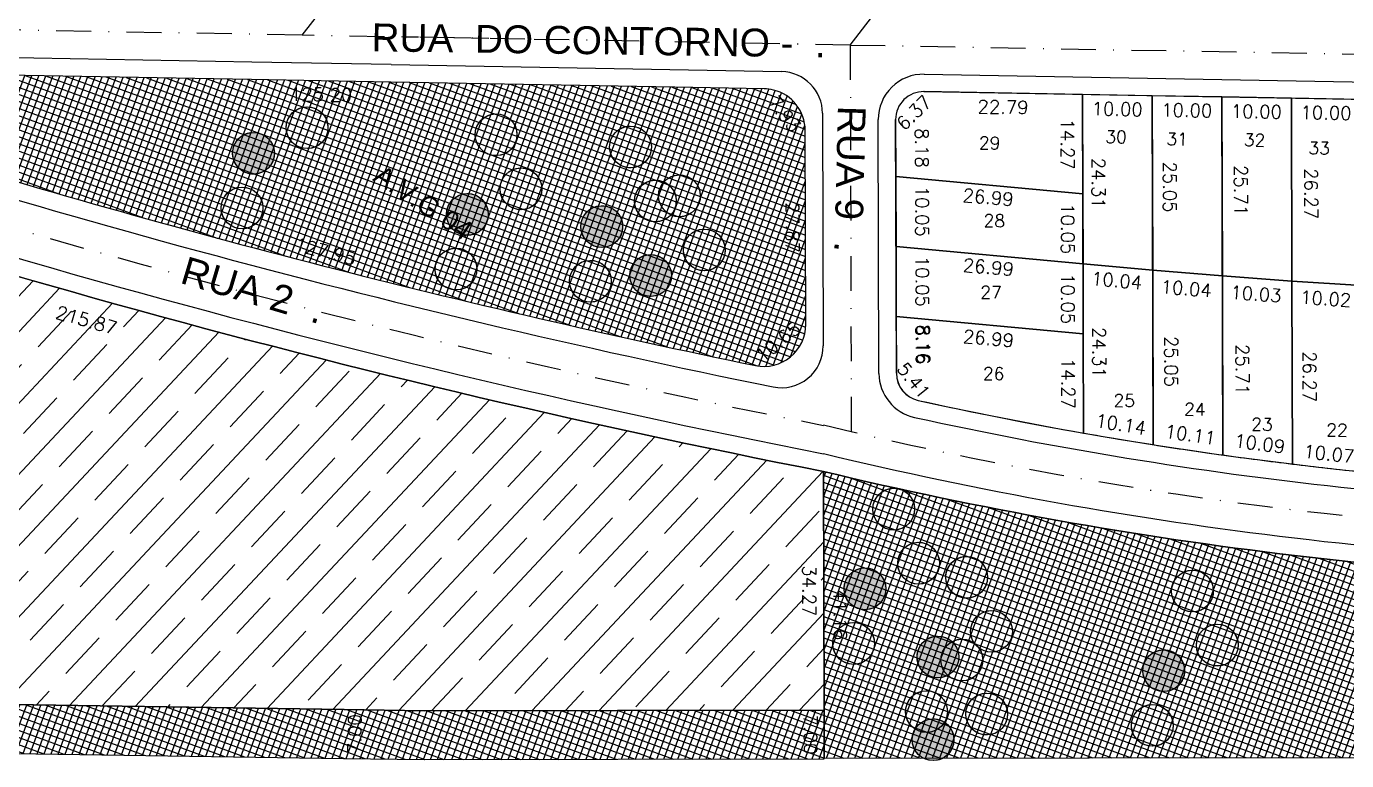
# Model space of a CAD drawing. Header units: millimetres. Extents: x -4430026 to 4783824, y 584 to 9593110.
# Drawn here: x 2604.3 to 2793.9, y 635.5 to 740.9 of the extents above; entities that cross this region are included whole.
import ezdxf
from ezdxf.enums import TextEntityAlignment as Align

# ---------------------------------------------------------------- set-up
doc = ezdxf.new("R2010")
doc.units = ezdxf.units.MM
doc.linetypes.add('CONTINUO', pattern=[0])
doc.linetypes.add('DASHDOT', pattern=[1, 0.5, -0.25, 0, -0.25])
for name, color, linetype in [('Bra-Rua Calçadas', 1, 'Continuous'), ('Calçada', 1, 'Continuous'), ('Cota', 8, 'Continuous'), ('Cota Curvas', 2, 'Continuous'), ('EIXO DAS VIAS', 252, 'DASHDOT'), ('Lotes', 2, 'Continuous'), ('MOLHO', 88, 'Continuous'), ('Nomes de Ruas', 3, 'Continuous'), ('Numero de lotes', 5, 'Continuous'), ('TXT A.VERDES', 7, 'Continuous'), ('ÁREA INSTITUCIONAL', 12, 'Continuous'), ('Área Verde Alameda etc.', 92, 'Continuous'), ('Área Verde Geral', 98, 'Continuous')]:
    doc.layers.add(name, color=color, linetype=linetype)
doc.styles.add('arcad1', font='romans.shx')
doc.styles.add('ARIAL', font='arial.ttf', dxfattribs={"height": 0.25})
doc.styles.add('ROMANS', font='romans.shx')
doc.dimstyles.new('BOLA100', dxfattribs={"dimscale": 0, "dimtxt": 1.9, "dimasz": 0.18, "dimexe": 0.18, "dimexo": 0.063, "dimgap": 0, "dimtad": 1, "dimzin": 4, "dimdsep": 46, "dimtxsty": 'ROMANS', "dimcen": 0.09, "dimse1": 1, "dimse2": 1, "dimsd1": 1, "dimsd2": 1, "dimclrt": 256, "dimaunit": 1, "dimadec": 4, "dimazin": 0, "dimtfac": 1.2, "dimtix": 1, "dimtmove": 2, "dimatfit": 3, "dimfxl": 1, "dimtvp": 2, "dimtolj": 1, "dimtzin": 4, "dimarcsym": 0})
pattern_1 = [(69.82082076021932, (-350710.3129513949, -9590084.730252339), (-0.8940340631347666, 0.3285716724776191), []), (159.8208207602193, (-350710.3129513949, -9590084.730252339), (-0.3285716724776191, -0.8940340631347666), [])]

# ---------------------------------------------------------------- blocks, each defined once
blk = doc.blocks.new('*D6686')
at = {"layer": 'DEFPOINTS', "color": 0}
for p in [(2754.748233540902, 730.5495542344194), (2754.814721357531, 706.2382997964065), (2757.343201235276, 706.2452148285735)]:
    blk.add_point(p, dxfattribs=at)
at = {"layer": 'Cota', "insert": (2758.259953774244, 718.4034401524926), "char_height": 1.9, "attachment_point": 5, "rotation": 270.15669540187673, "style": 'ROMANS'}
blk.add_mtext('\\A1;24.31', dxfattribs=at)
blk = doc.blocks.new('*D6687')
at = {"layer": 'DEFPOINTS', "color": 0}
for p in [(2754.814721357996, 706.2382997964065), (2757.368871473577, 706.2452850331123), (2754.881209175555, 681.9270453528059)]:
    blk.add_point(p, dxfattribs=at)
at = {"layer": 'Cota', "insert": (2758.352111829639, 694.0922559162603), "char_height": 1.9, "attachment_point": 5, "rotation": 270.15669540403564, "style": 'ROMANS'}
blk.add_mtext('\\A1;24.31', dxfattribs=at)
blk = doc.blocks.new('*D6688')
at = {"layer": 'DEFPOINTS', "color": 0}
for p in [(2764.817280487145, 705.3162284438055), (2767.735029888683, 705.3242080729829), (2764.885800895268, 680.2617584486047)]:
    blk.add_point(p, dxfattribs=at)
at = {"layer": 'Cota', "insert": (2768.719286540027, 692.7995711804034), "char_height": 1.9, "attachment_point": 5, "rotation": 270.15669540839906, "style": 'ROMANS'}
blk.add_mtext('\\A1;25.05', dxfattribs=at)
blk = doc.blocks.new('*D6689')
at = {"layer": 'DEFPOINTS', "color": 0}
for p in [(2764.748760083212, 730.3706984408688), (2767.522589626598, 730.3782844693653), (2764.817280488076, 705.3162284475308)]:
    blk.add_point(p, dxfattribs=at)
at = {"layer": 'Cota', "insert": (2768.506846276313, 717.8536475775935), "char_height": 1.9, "attachment_point": 5, "rotation": 270.1566954009565, "style": 'ROMANS'}
blk.add_mtext('\\A1;25.05', dxfattribs=at)
blk = doc.blocks.new('*D6690')
at = {"layer": 'DEFPOINTS', "color": 0}
for p in [(2774.819590126152, 704.4853844475488), (2777.957018946172, 704.4939648683079), (2774.889893626315, 678.778926249642)]:
    blk.add_point(p, dxfattribs=at)
at = {"layer": 'Cota', "insert": (2778.942167143538, 691.6433338742692), "char_height": 1.9, "attachment_point": 5, "rotation": 270.1566954020195, "style": 'ROMANS'}
blk.add_mtext('\\A1;25.71', dxfattribs=at)
blk = doc.blocks.new('*D6691')
at = {"layer": 'DEFPOINTS', "color": 0}
for p in [(2774.749286625056, 730.1918426566314), (2777.742767837701, 730.2000294011934), (2774.81959012522, 704.4853844512742)]:
    blk.add_point(p, dxfattribs=at)
at = {"layer": 'Cota', "insert": (2778.727916035066, 717.3493984034291), "char_height": 1.9, "attachment_point": 5, "rotation": 270.15669540197416, "style": 'ROMANS'}
blk.add_mtext('\\A1;25.71', dxfattribs=at)
blk = doc.blocks.new('*D6692')
at = {"layer": 'DEFPOINTS', "color": 0}
for p in [(2784.821652270375, 703.7450363114962), (2787.602997827222, 703.7526428952054), (2784.893491371522, 677.477085754324)]:
    blk.add_point(p, dxfattribs=at)
at = {"layer": 'Cota', "insert": (2788.588913825079, 690.621265721512), "char_height": 1.9, "attachment_point": 5, "rotation": 270.15669540068706, "style": 'ROMANS'}
blk.add_mtext('\\A1;26.27', dxfattribs=at)
blk = doc.blocks.new('*D6693')
at = {"layer": 'DEFPOINTS', "color": 0}
for p in [(2784.7498131669, 730.0129868649432), (2787.819026192529, 730.0213807252647), (2784.821652268978, 703.7450363152216)]:
    blk.add_point(p, dxfattribs=at)
at = {"layer": 'Cota', "insert": (2788.804942190851, 716.8900035553307), "char_height": 1.9, "attachment_point": 5, "rotation": 270.1566954027629, "style": 'ROMANS'}
blk.add_mtext('\\A1;26.27', dxfattribs=at)
blk = doc.blocks.new('*D6725')
at = {"layer": 'DEFPOINTS', "color": 0}
for p in [(2733.202743618737, 731.5573068671415), (2755.989957828994, 731.1497658100466), (2755.937055249211, 728.1917756964071)]:
    blk.add_point(p, dxfattribs=at)
at = {"layer": 'Cota', "insert": (2744.560435832719, 729.3453943277767), "char_height": 1.9, "attachment_point": 5, "rotation": 358.9753950091308, "style": 'ROMANS'}
blk.add_mtext('\\A1;22.79', dxfattribs=at)
blk = doc.blocks.new('*D6726')
at = {"layer": 'DEFPOINTS', "color": 0}
for p in [(2755.989957828527, 731.1497658081838), (2765.990484371303, 730.9709100164958), (2765.937581792961, 728.0129199214739)]:
    blk.add_point(p, dxfattribs=at)
at = {"layer": 'Cota', "insert": (2760.954306209789, 729.0521959165369), "char_height": 1.9, "attachment_point": 5, "rotation": 358.97539503058806, "style": 'ROMANS'}
blk.add_mtext('\\A1;10.00', dxfattribs=at)
blk = doc.blocks.new('*D6727')
at = {"layer": 'DEFPOINTS', "color": 0}
for p in [(2765.990484371303, 730.9709100202211), (2775.991010912681, 730.7920542322586), (2775.938108334306, 727.8340641353994)]:
    blk.add_point(p, dxfattribs=at)
at = {"layer": 'Cota', "insert": (2770.954832751867, 728.8733401304492), "char_height": 1.9, "attachment_point": 5, "rotation": 358.97539503058806, "style": 'ROMANS'}
blk.add_mtext('\\A1;10.00', dxfattribs=at)
blk = doc.blocks.new('*D6728')
at = {"layer": 'DEFPOINTS', "color": 0}
for p in [(2775.991010912215, 730.7920542303958), (2785.991537453594, 730.6131984424331), (2785.938634875152, 727.6552083418248)]:
    blk.add_point(p, dxfattribs=at)
at = {"layer": 'Cota', "insert": (2780.955359292712, 728.6944843368747), "char_height": 1.9, "attachment_point": 5, "rotation": 358.97539503058806, "style": 'ROMANS'}
blk.add_mtext('\\A1;10.00', dxfattribs=at)
blk = doc.blocks.new('*D6729')
at = {"layer": 'DEFPOINTS', "color": 0}
for p in [(2785.991537454991, 730.6131984424333), (2795.992063998232, 730.4343426526078), (2795.939161419857, 727.4763525557487)]:
    blk.add_point(p, dxfattribs=at)
at = {"layer": 'Cota', "insert": (2790.95588583647, 728.5156285508153), "char_height": 1.9, "attachment_point": 5, "rotation": 358.97539503058806, "style": 'ROMANS'}
blk.add_mtext('\\A1;10.00', dxfattribs=at)
blk = doc.blocks.new('*D6732')
at = {"layer": 'DEFPOINTS', "color": 0}
for p in [(2729.153791640407, 719.3717347365359), (2756.028973179857, 716.8838121947388), (2755.779610891317, 714.1901363824835)]:
    blk.add_point(p, dxfattribs=at)
at = {"layer": 'Cota', "insert": (2742.429590267434, 716.3800529745031), "char_height": 1.9, "attachment_point": 5, "rotation": 354.71101838082154, "style": 'ROMANS'}
blk.add_mtext('\\A1;26.99', dxfattribs=at)
blk = doc.blocks.new('*D6733')
at = {"layer": 'DEFPOINTS', "color": 0}
for p in [(2729.181264107103, 709.3264339138309), (2756.056445645621, 706.8385113738964), (2755.807401883517, 704.1482763645013)]:
    blk.add_point(p, dxfattribs=at)
at = {"layer": 'Cota', "insert": (2742.457381260038, 706.3381929555953), "char_height": 1.9, "attachment_point": 5, "rotation": 354.71101838457656, "style": 'ROMANS'}
blk.add_mtext('\\A1;26.99', dxfattribs=at)
blk = doc.blocks.new('*D6734')
at = {"layer": 'DEFPOINTS', "color": 0}
for p in [(2729.208736572868, 699.2811330874003), (2756.083918114646, 696.7932105400155), (2755.818714672141, 693.9284144995186)]:
    blk.add_point(p, dxfattribs=at)
at = {"layer": 'Cota', "insert": (2742.468694047282, 696.1183310943148), "char_height": 1.9, "attachment_point": 5, "rotation": 354.7110183694653, "style": 'ROMANS'}
blk.add_mtext('\\A1;26.99', dxfattribs=at)
blk = doc.blocks.new('*D6736')
at = {"layer": 'DEFPOINTS', "color": 0}
for p in [(2729.208736572867, 699.2811330818125), (2732.024871449791, 699.28883480946), (2729.231064995272, 691.1167507563272)]:
    blk.add_point(p, dxfattribs=at)
at = {"layer": 'Cota', "insert": (2732.986032108276, 695.2092417516461), "char_height": 1.9, "attachment_point": 5, "rotation": 270.15669540284233, "style": 'ROMANS'}
blk.add_mtext('\\A1;8.16', dxfattribs=at)
blk = doc.blocks.new('*D6737')
at = {"layer": 'DEFPOINTS', "color": 0}
for p in [(2729.181264106172, 709.3264339119684), (2731.997398987285, 709.3341356398386), (2729.208736571936, 699.2811330874007)]:
    blk.add_point(p, dxfattribs=at)
at = {"layer": 'Cota', "insert": (2732.961131668199, 704.3140833325563), "char_height": 1.9, "attachment_point": 5, "rotation": 270.1566954071403, "style": 'ROMANS'}
blk.add_mtext('\\A1;10.05', dxfattribs=at)
blk = doc.blocks.new('*D6738')
at = {"layer": 'DEFPOINTS', "color": 0}
for p in [(2729.153791639942, 719.3717347383987), (2731.969926520123, 719.3794364662664), (2729.181264106638, 709.3264339138309)]:
    blk.add_point(p, dxfattribs=at)
at = {"layer": 'Cota', "insert": (2732.933659201037, 714.3593841589827), "char_height": 1.9, "attachment_point": 5, "rotation": 270.1566954071403, "style": 'ROMANS'}
blk.add_mtext('\\A1;10.05', dxfattribs=at)
blk = doc.blocks.new('*D6739')
at = {"layer": 'DEFPOINTS', "color": 0}
for p in [(2729.131433574936, 727.5469561629486), (2731.947568455589, 727.5546578908176), (2729.153791640407, 719.371734736536)]:
    blk.add_point(p, dxfattribs=at)
at = {"layer": 'Cota', "insert": (2732.908743936079, 723.4696452826121), "char_height": 1.9, "attachment_point": 5, "rotation": 270.1566954071403, "style": 'ROMANS'}
blk.add_mtext('\\A1;8.18', dxfattribs=at)
blk = doc.blocks.new('*D6740')
at = {"layer": 'DEFPOINTS', "color": 0}
for p in [(2752.937774906745, 696.7885775889662), (2754.631813761125, 696.7932105437405), (2754.670829110591, 682.5272569284327)]:
    blk.add_point(p, dxfattribs=at)
at = {"layer": 'Cota', "insert": (2753.907279028762, 689.6581988861695), "char_height": 1.9, "attachment_point": 5, "rotation": 270.15669539855054, "style": 'ROMANS'}
blk.add_mtext('\\A1;14.27', dxfattribs=at)
blk = doc.blocks.new('*D6741')
at = {"layer": 'DEFPOINTS', "color": 0}
for p in [(2752.910302438188, 706.8338784170068), (2754.604341292101, 706.8385113720338), (2754.631813761125, 696.7932105456034)]:
    blk.add_point(p, dxfattribs=at)
at = {"layer": 'Cota', "insert": (2753.874035119104, 701.8138261087887), "char_height": 1.9, "attachment_point": 5, "rotation": 270.1566954071403, "style": 'ROMANS'}
blk.add_mtext('\\A1;10.05', dxfattribs=at)
blk = doc.blocks.new('*D6742')
at = {"layer": 'DEFPOINTS', "color": 0}
for p in [(2752.882829975212, 716.8791792415847), (2754.576868825405, 716.8838121966015), (2754.604341292101, 706.8385113701711)]:
    blk.add_point(p, dxfattribs=at)
at = {"layer": 'Cota', "insert": (2753.846562656128, 711.8591269333697), "char_height": 1.9, "attachment_point": 5, "rotation": 270.1566954071403, "style": 'ROMANS'}
blk.add_mtext('\\A1;10.05', dxfattribs=at)
blk = doc.blocks.new('*D6743')
at = {"layer": 'DEFPOINTS', "color": 0}
for p in [(2752.843814622952, 731.1451328531607), (2754.537853475473, 731.1497658081839), (2754.57686882587, 716.8838121966015)]:
    blk.add_point(p, dxfattribs=at)
at = {"layer": 'Cota', "insert": (2753.813318746033, 724.0147541523706), "char_height": 1.9, "attachment_point": 5, "rotation": 270.1566954071403, "style": 'ROMANS'}
blk.add_mtext('\\A1;14.27', dxfattribs=at)
blk = doc.blocks.new('*D6744')
at = {"layer": 'DEFPOINTS', "color": 0}
for p in [(2756.056445645621, 706.8385113720337), (2766.059004775235, 705.9164400175702), (2765.791808632519, 703.0179168135002)]:
    blk.add_point(p, dxfattribs=at)
at = {"layer": 'Cota', "insert": (2760.877733694808, 704.4249415778852), "char_height": 1.9, "attachment_point": 5, "rotation": 354.7331571721869, "style": 'ROMANS'}
blk.add_mtext('\\A1;10.04', dxfattribs=at)
blk = doc.blocks.new('*D6745')
at = {"layer": 'DEFPOINTS', "color": 0}
for p in [(2766.059004775701, 705.916440023158), (2776.061314412845, 705.0855960269014), (2775.797786718681, 701.9130562879541)]:
    blk.add_point(p, dxfattribs=at)
at = {"layer": 'Cota', "insert": (2770.875273015181, 703.2752177301854), "char_height": 1.9, "attachment_point": 5, "rotation": 355.2516147753598, "style": 'ROMANS'}
blk.add_mtext('\\A1;10.04', dxfattribs=at)
blk = doc.blocks.new('*D6746')
at = {"layer": 'DEFPOINTS', "color": 0}
for p in [(2776.061314413311, 705.0855960269012), (2786.063376557534, 704.3452478908489), (2785.829478589578, 701.1852993517994)]:
    blk.add_point(p, dxfattribs=at)
at = {"layer": 'Cota', "insert": (2780.898574243664, 702.5028815907176), "char_height": 1.9, "attachment_point": 5, "rotation": 355.7667121817202, "style": 'ROMANS'}
blk.add_mtext('\\A1;10.03', dxfattribs=at)
blk = doc.blocks.new('*D6747')
at = {"layer": 'DEFPOINTS', "color": 0}
for p in [(2786.063376557534, 704.345247885261), (2796.065192950411, 703.6947582215556), (2795.860940080405, 700.5542014725429)]:
    blk.add_point(p, dxfattribs=at)
at = {"layer": 'Cota', "insert": (2790.921686921775, 701.8274434859909), "char_height": 1.9, "attachment_point": 5, "rotation": 356.27888627390456, "style": 'ROMANS'}
blk.add_mtext('\\A1;10.02', dxfattribs=at)
blk = doc.blocks.new('*D7370')
at = {"layer": 'DEFPOINTS', "color": 0}
for p in [(2733.202743656804, 731.5573067982236), (2755.98995786776, 731.1497657392662), (2755.937055287836, 728.1917756312149)]:
    blk.add_point(p, dxfattribs=at)
at = {"layer": 'Cota', "insert": (2744.560435871073, 729.3453942635145), "char_height": 1.9, "attachment_point": 5, "rotation": 358.9753950044803, "style": 'ROMANS'}
blk.add_mtext('\\A1;22.79', dxfattribs=at)
blk = doc.blocks.new('*D7371')
at = {"layer": 'DEFPOINTS', "color": 0}
for p in [(2729.208736611401, 699.2811330110322), (2732.024871492632, 699.2888347384908), (2729.231065033224, 691.1167506855469)]:
    blk.add_point(p, dxfattribs=at)
at = {"layer": 'Cota', "insert": (2733.114673362451, 695.291931448553), "char_height": 1.9, "attachment_point": 5, "rotation": 270.15669539875745, "style": 'ROMANS'}
blk.add_mtext('\\A1;8.16', dxfattribs=at)
blk = doc.blocks.new('*D7426')
at = {"layer": 'DEFPOINTS', "color": 0}
for p in [(2718.769609449768, 677.0088498462478), (2715.799079096573, 642.7305235693019), (2718.863332873081, 642.7389038671294)]:
    blk.add_point(p, dxfattribs=at)
at = {"layer": 'Cota', "insert": (2716.702213832199, 659.8680946638956), "char_height": 1.9, "attachment_point": 5, "rotation": 270.15669540922545, "style": 'ROMANS'}
blk.add_mtext('\\A1;34.27', dxfattribs=at)
blk = doc.blocks.new('*D7427')
at = {"layer": 'DEFPOINTS', "color": 0}
for p in [(2718.863332873547, 642.7389038671294), (2715.972150573905, 635.7309666840358), (2718.882476816756, 635.7389260121175)]:
    blk.add_point(p, dxfattribs=at)
at = {"layer": 'Cota', "insert": (2716.912575049583, 639.233553716623), "char_height": 1.9, "attachment_point": 5, "rotation": 270.1566954120718, "style": 'ROMANS'}
blk.add_mtext('\\A1;7.00', dxfattribs=at)
blk = doc.blocks.new('*D7428')
at = {"layer": 'DEFPOINTS', "color": 0}
for p in [(2718.769609450233, 677.008849844385), (2718.882185136769, 635.8455789294579), (2720.285979856018, 635.8494181081909)]:
    blk.add_point(p, dxfattribs=at)
at = {"layer": 'Cota', "insert": (2721.179688460033, 656.4336516707094), "char_height": 1.9, "attachment_point": 5, "rotation": 270.1566954104949, "style": 'ROMANS'}
blk.add_mtext('\\A1;41.16', dxfattribs=at)
blk = doc.blocks.new('*D7430')
at = {"layer": 'DEFPOINTS', "color": 0}
for p in [(2968.200790646369, 638.0140704084674), (2718.882476816756, 635.7389260121176), (2968.203994287981, 636.172698723201)]:
    blk.add_point(p, dxfattribs=at)
at = {"layer": 'Cota', "insert": (2843.538379091313, 638.7471826151288), "char_height": 1.9, "attachment_point": 5, "rotation": 0.09968381705898946, "style": 'ROMANS'}
blk.add_mtext('\\A1;249.32', dxfattribs=at)
blk = doc.blocks.new('*D7456')
at = {"layer": 'DEFPOINTS', "color": 0}
for p in [(2716.135490401518, 725.9842892624923), (2713.382555662636, 698.1087894531929), (2716.211704764851, 698.116526773248)]:
    blk.add_point(p, dxfattribs=at)
at = {"layer": 'Cota', "insert": (2714.294444928253, 712.0452688028631), "char_height": 1.9, "attachment_point": 5, "rotation": 270.15669541004576, "style": 'ROMANS'}
blk.add_mtext('\\A1;27.87', dxfattribs=at)
blk = doc.blocks.new('*D7580')
at = {"layer": 'DEFPOINTS', "color": 0}
for p in [(2652.551629874197, 642.7781579790108), (2652.313525594965, 635.7809570471278), (2652.445852911548, 635.7789572214178)]:
    blk.add_point(p, dxfattribs=at)
at = {"layer": 'Cota', "insert": (2651.416522545008, 639.2949128708536), "char_height": 1.9, "attachment_point": 5, "rotation": 89.13417082857602, "style": 'ROMANS'}
blk.add_mtext('\\A1;7.00', dxfattribs=at)

msp = doc.modelspace()

# ---------------------------------------------------------------- hatches: boundary and pattern name
at = {"layer": 'MOLHO'}
for points in [[(2639.583972639275, 723.9968854897211, 1), (2634.175923963414, 721.3982301634292, 1)], [(2670.307719187216, 715.2235679943601, 1), (2664.899670511355, 712.6249126680682, 1)], [(2689.618095075582, 713.4748283476124, 1), (2684.210046399721, 710.8761730213205, 1)], [(2696.64291387411, 706.4483104888836, 1), (2691.234865197783, 703.8496551644544, 1)], [(2727.426329440774, 661.4630043842385, 1), (2722.018280764913, 658.8643490598092, 1)], [(2737.905287265648, 651.6802787818501, 1), (2732.497238589787, 649.0816234574208, 1)], [(2770.336558244528, 649.7023806591073, 1), (2764.928509568666, 647.1037253346781, 1)], [(2737.212325004732, 639.795231260408, 1), (2731.80427632887, 637.1965759359787, 1)]]:
    msp.add_hatch(color=256, dxfattribs=at).paths.add_polyline_path(points)
at = {"layer": 'ÁREA INSTITUCIONAL'}
h = msp.add_hatch(dxfattribs=at)
h.set_pattern_fill('ACET-2D-JIS_STN_1E', color=256, scale=6.999999999999999, angle=26.15881657711991, style=0)
h.set_pattern_definition([(46.85580410984052, (3652445.661082473, -8876539.756836222), (-5.107445047565471, 4.786857537685755), []), (46.85580410984052, (3652450.593494033, -8876539.597020052), (-5.107445047565471, 4.786857537685755), [7.000000000000001, -3.5])])
edge = h.paths.add_edge_path()
edge.add_arc((2509.775042458017, 731.5525906030575), 3.999999996408325, 69.72912646012344, 88.9753947987153)
edge.add_line((2509.846569582691, 735.5519510321806), (2422.800543376115, 737.1087376382688))
edge.add_arc((2422.737957149033, 733.6092972606907), 3.499999998863525, 88.97539491401237, 178.975394938749)
edge.add_line((2419.238516771571, 733.67188348626), (2418.00967854947, 664.9627336487661))
edge.add_arc((2421.509118926, 664.9001474287847), 3.49999999768897, 178.9753950299375, 249.1256528667251)
edge.add_arc((2416.25731670506, 650.8496823329965), 11.50000002930575, 68.96272843739717, 69.62070438648419, ccw=False)
edge.add_arc((2416.257316660414, 650.8496823795626), 11.50000000186461, -23.90130016530071, 68.96272814650598, ccw=False)
edge.add_line((2426.771131418982, 646.1903155483792), (2649.924786487931, 642.817856725354))
edge.add_line((2649.924786487931, 642.817856725354), (2661.460091057104, 642.643526896883))
edge.add_line((2661.460091057104, 642.643526896883), (2689.187973616981, 642.6895974874983))
edge.add_line((2689.187973616981, 642.6895974874983), (2718.863332873081, 642.7389038671295))
edge.add_line((2718.863332873081, 642.7389038671295), (2718.769609449768, 677.0088498462478))
edge.add_arc((2975.343304764991, 1989.566180812244), 1337.399270300492, 249.69127794757088, 258.9395095880974, ccw=False)
at = {"layer": 'Área Verde Alameda etc.'}
h = msp.add_hatch(dxfattribs=at)
h.set_pattern_fill('ANSI37', color=256, scale=0.3, angle=24.82082076021936, style=0)
h.set_pattern_definition(pattern_1)
edge = h.paths.add_edge_path()
edge.add_line((2718.863332874478, 642.7389038820306), (2689.18797299998, 642.6895975023995))
edge.add_line((2689.18797299998, 642.6895975023995), (2661.460090454073, 642.6435269099215))
edge.add_line((2661.460090454073, 642.6435269099215), (2649.924785871395, 642.8178567365298))
edge.add_line((2649.924785871395, 642.8178567365298), (2426.770848718808, 646.1903198212872))
edge.add_arc((2416.257031857023, 650.8496819045881), 11.50000000115033, 269.29292831465546, 336.09872570683854, ccw=False)
edge.add_line((2416.11511707619, 639.3505575806389), (2649.819009996356, 635.8186559640358))
edge.add_line((2649.819009996356, 635.8186559640358), (2661.413014915177, 635.643439011697))
edge.add_line((2661.413014915177, 635.643439011697), (2689.19960475281, 635.6896071509013))
edge.add_line((2689.19960475281, 635.6896071509013), (2718.882476816756, 635.7389260121176))
edge.add_line((2718.882476816756, 635.7389260121176), (2718.863332874478, 642.7389038820306))
at = {"layer": 'Área Verde Geral'}
h = msp.add_hatch(dxfattribs=at)
h.set_pattern_fill('ANSI37', color=256, scale=0.3, angle=24.82082076021936, style=0)
h.set_pattern_definition(pattern_1)
edge = h.paths.add_edge_path()
edge.add_arc((2710.135512851573, 725.9678801801542), 5.999999998749374, 75.87847873741957, 88.9753951110102)
edge.add_line((2710.242803505958, 731.9669208284954), (2697.420576027931, 732.1962417178343))
edge.add_line((2697.420576027931, 732.1962417178343), (2656.610404041001, 732.9261168428252))
edge.add_line((2656.610404041001, 732.9261168428252), (2636.616116521751, 733.2837065142135))
edge.add_line((2636.616116521751, 733.2837065142135), (2585.052123391872, 734.2059087008724))
edge.add_line((2585.052123391872, 734.2059087008724), (2585.108152272982, 723.962511843119))
edge.add_arc((2975.343139319086, 1989.56516753142), 1324.399270310941, 252.8634153738168, 258.3988505552447)
edge.add_arc((2710.211727203614, 698.1001176909099), 6.000000001068122, 258.4428971873214, 360.1566953892896)
edge.add_line((2716.211704764852, 698.1165267732481), (2716.135490401519, 725.9842892624924))
edge.add_arc((2710.135512837545, 725.9678801801542), 6.000000002180729, 0.1566953892181285, 75.87847860750975)
h = msp.add_hatch(dxfattribs=at)
h.set_pattern_fill('ANSI37', color=256, scale=0.3, angle=24.82082076021936, style=0)
h.set_pattern_definition(pattern_1)
edge = h.paths.add_edge_path()
edge.add_arc((3056.777142515684, 713.7661592923591), 3.9999999994261, 67.8273523811458, 90.15658619618229)
edge.add_arc((3056.777142500143, 713.7661592923591), 3.99999999950745, 90.15658597356828, 130.6934268046546)
edge.add_arc((3034.282748334737, 739.9243746474872), 30.49999999239111, 256.46565016897307, 310.69342696096425, ccw=False)
edge.add_arc((3026.20877285801, 706.3824468628059), 4.00000000068891, 76.465650200054, 104.7119866505772)
edge.add_arc((3026.208772843051, 706.3824468646685), 3.999999995071649, 104.711986450101, 121.1250336505209)
edge.add_arc((2848.468984525638, 1000.734205126811), 339.8522792516164, 284.59305088215604, 301.1250338195969, ccw=False)
edge.add_line((2934.095441839994, 671.8456502631793), (2934.181414076464, 656.1279040463755))
edge.add_line((2934.181414076464, 656.1279040463755), (2934.179793336765, 646.4070822503904))
edge.add_line((2934.179793336765, 646.4070822503904), (2909.179886830841, 646.3387110699455))
edge.add_line((2909.179886830841, 646.3387110699455), (2909.125189887696, 666.3386362810174))
edge.add_arc((2848.468984537803, 1000.734205132399), 339.8522792551014, 271.1084008787125, 280.2811287603735, ccw=False)
edge.add_arc((2854.603465122042, 1243.28648180892), 582.341130961943, 256.511229338136, 270.0432551025399, ccw=False)
edge.add_line((2718.769609450233, 677.0088498443852), (2718.863332873547, 642.7389038671295))
edge.add_line((2718.863332873547, 642.7389038671295), (2718.88218513677, 635.845578929458))
edge.add_line((2718.88218513677, 635.845578929458), (2909.290613002946, 636.0954021029661))
edge.add_line((2909.290613002946, 636.0954021029661), (2934.29080756182, 636.128203315709))
edge.add_line((2934.29080756182, 636.128203315709), (2968.20399428798, 636.1726987232009))
edge.add_line((2968.20399428798, 636.1726987232009), (3058.286737488454, 717.4703627173344))

# ---------------------------------------------------------------- linework, layer by layer
at = {"layer": 'Bra-Rua Calçadas'}
msp.add_lwpolyline([(2718.863332874478, 642.7389038820306), (2689.18797299998, 642.6895975023995), (2661.460090454073, 642.6435269099215), (2649.924785871395, 642.8178567365298), (2426.770848718808, 646.1903198212872, -0.3000419507641716), (2416.11511707619, 639.3505575806389), (2649.819009996356, 635.8186559640358), (2661.413014915177, 635.643439011697), (2689.19960475281, 635.6896071509013), (2718.882476816756, 635.7389260121176)], format="xyb", close=True, dxfattribs=at)
msp.add_lwpolyline([(2718.863332874478, 642.7389038820306), (2689.18797299998, 642.6895975023995), (2661.460090454073, 642.6435269099215), (2649.924785871395, 642.8178567365298), (2426.770848718808, 646.1903198212872, -0.3000419507641716), (2416.11511707619, 639.3505575806389), (2649.819009996356, 635.8186559640358), (2661.413014915177, 635.643439011697), (2689.19960475281, 635.6896071509013), (2718.882476816756, 635.7389260121176)], format="xyb", close=True, dxfattribs=at)
at = {"layer": 'Calçada', "lineweight": -3}
for p, q in [((2636.658471781631, 735.7843659520636), (2548.373147293796, 737.3633169532309)), ((2656.655273945873, 735.4267304), (2712.736262029839, 734.4237422645579)), ((2718.628948922606, 728.4411107022802), (2718.720257654657, 695.0540958364049))]:
    msp.add_line(p, q, dxfattribs=at)
at = {"layer": 'Calçada', "lineweight": -3, "flags": 128}
msp.add_lwpolyline([(2733.247448062395, 734.0569071397672), (2816.053687801455, 732.5759475827704, 0.1509820362862692), (2924.488169216422, 756.0201787744204, 0.1509820362862692)], format="xyb", dxfattribs=at)
at = {"layer": 'Calçada', "lineweight": -3}
for points in [[(2511.160877770615, 735.3048513159642, 0.08417565689650168), (2509.846569582691, 735.5519510321806), (2422.800543376115, 737.1087376382688, 0.414213562514291), (2419.238516771571, 733.67188348626), (2418.00967854947, 664.9627336487661, 0.3160197392030472), (2420.261999994387, 661.6298730746398, -0.002870969565860115), (2420.385531267953, 661.5831740852932, -0.4289312842517752), (2426.771131418982, 646.1903155483792), (2649.924786487931, 642.817856725354), (2661.460091057104, 642.643526896883), (2689.187973616981, 642.6895974874983), (2718.863332873081, 642.7389038671295), (2718.769609449768, 677.0088498462478, -0.0403749404744253)], [(3058.286737488454, 717.4703627173344, 0.09773912245478478), (3056.766210750548, 717.766144353945, 0.1787432214899407), (3054.169096806889, 716.7989958618323, -0.2411301581648271), (3027.144885955249, 710.2713660281638, 0.123875755306096), (3025.192931666841, 710.2513054386268, 0.07173811319089315), (3024.141143247822, 709.8066121377537, -0.07225975843593249), (2934.095441839994, 671.8456502631793), (2934.181414076464, 656.1279040463755), (2934.179793336765, 646.4070822503904), (2909.179886830841, 646.3387110699455), (2909.125189887696, 666.3386362810174, -0.04004496051043768), (2855.043099998367, 660.9455167968313, -0.05911331187291066), (2718.769609450233, 677.0088498443852), (2718.863332873547, 642.7389038671295), (2718.88218513677, 635.845578929458), (2909.290613002946, 636.0954021029661), (2934.29080756182, 636.128203315709), (2968.20399428798, 636.1726987232009)]]:
    msp.add_lwpolyline(points, format="xyb", close=True, dxfattribs=at)
msp.add_lwpolyline([(2656.655273945873, 735.4267304), (2636.658471781631, 735.7843659520636)], dxfattribs=at)
at = {"layer": 'Calçada', "lineweight": -3, "flags": 128}
msp.add_lwpolyline([(2726.731123107356, 691.0920837354402), (2726.631442590022, 727.5402410813163)], dxfattribs=at)
at = {"layer": 'Calçada', "lineweight": -3}
for centre, radius, start, end in [((2975.343304746655, 1989.566180810381), 1334.899270294203, 249.6877610588706, 258.9182286715047), ((2975.343304746655, 1989.566180810381), 1337.399270294203, 249.6913908025394, 258.9395095887754), ((2712.628971363754, 728.4247016180793), 5.999999998061032, 0.1566954070686271, 88.97539500438548), ((2733.131418485997, 727.5579428263495), 6.5, 88.9735507699892, 180.1573725588286), ((2975.343304746655, 1989.566180810381), 1326.899270294203, 251.1983400356983, 258.5319545745932), ((2712.720280093943, 695.0376867540667), 5.999999999999997, 258.5319545745932, 0.1566954070686271), ((2733.23105003765, 691.1276901439319), 6.5, 180.3133908121721, 257.6027288529492)]:
    msp.add_arc(centre, radius, start, end, dxfattribs=at)
at = {"layer": 'Calçada'}
for radius, start in [(571.8411309671006, 257.6027288268857), (579.8411309671006, 256.4512507684555), (582.3411309671006, 256.5112293317287)]:
    msp.add_arc((2854.603465123439, 1243.28648181637), radius, start, 270.0432551118748, dxfattribs=at)
at = {"layer": 'EIXO DAS VIAS', "ltscale": 10}
for p, q in [((2643.852445701008, 739.656344004024, 103.7075370668876), (2759.787123104428, 888.5465585310499, 103.7075370668876)), ((2722.602143618149, 738.24793422227, 103.7075370668876), (2809.495081892108, 849.8410184477011, 103.7075370668876)), ((2722.602143616286, 738.2479342204074), (2722.753896039316, 682.7596967779587))]:
    msp.add_line(p, q, dxfattribs=at)
at = {"layer": 'EIXO DAS VIAS', "ltscale": 10, "flags": 128}
msp.add_lwpolyline([(2722.602143614424, 738.2479342166821), (2816.263767167331, 736.5728300586829, 0.1585392770966974), (2927.099639855196, 762.1673248410711, 0.1585392770966974)], format="xyb", dxfattribs=at)
at = {"layer": 'EIXO DAS VIAS', "ltscale": 10, "elevation": 103.7075370668876}
for points in [[(2643.852445701008, 739.656344004024), (2565.10274778247, 741.0647537895034)], [(2675.876322307029, 739.0836085882524), (2643.852445701008, 739.656344004024)], [(2670.676181565841, 739.1766112167875), (2658.379120413085, 739.3965396974722)], [(2722.602143618149, 738.24793422227), (2675.876322307029, 739.0836085882524)]]:
    msp.add_lwpolyline(points, dxfattribs=at)
at = {"layer": 'EIXO DAS VIAS', "ltscale": 10}
for centre, radius, start, end in [((2975.343304746655, 1989.566180810381, 51.85376853344381), 1330.899270294203, 249.614741252188, 258.8840096227224), ((2854.603465123439, 1243.28648181637, 51.85376853344381), 575.8411309671006, 256.3541693375487, 270.0432551118748)]:
    msp.add_arc(centre, radius, start, end, dxfattribs=at)
at = {"layer": 'Lotes', "flags": 128}
msp.add_lwpolyline([(2733.202743619086, 731.5573068671415), (2815.92313708678, 730.0778826419751, 0.1436300062362057), (2920.977301623543, 751.2631106321255, 0.1436300062362057)], format="xyb", dxfattribs=at)
at = {"layer": 'Lotes'}
for points in [[(2755.989957829343, 731.1497658100466), (2733.202945596409, 731.5573032573352, -8.046966913915754e-06), (2733.203074327075, 731.5573009569684, 0.4202747545401548), (2729.1314334449, 727.5470034387449), (2729.153791639825, 719.3717347383986), (2756.028973179275, 716.8838121966014)], [(2766.059004776051, 705.916440023158), (2756.056445645971, 706.8385113720337), (2756.083918114529, 696.7932105456034), (2756.12293346353, 682.5272569265703, 0.00445358713701025), (2766.127525183243, 680.8619700223694)], [(2776.061314413661, 705.0855960269014), (2766.059004776516, 705.916440023158), (2766.127525183243, 680.8619700223694, 0.004440918270026227), (2776.13161791429, 679.3791378252695)], [(2786.063376557418, 704.3452478908489), (2776.061314412729, 705.0855960269014), (2776.13161791429, 679.3791378252695, 0.004429747150209605), (2786.135215659962, 678.0772973299513)], [(2796.065192951226, 703.694758225281), (2786.063376557884, 704.345247885261), (2786.135215659962, 678.0772973299513, 0.004420041033958782), (2796.138321905733, 676.9551737960915)], [(2756.083918114529, 696.7932105456034), (2729.208736573217, 699.2811330874006), (2729.231064995622, 691.1167507563273, 0.3514006499548273), (2732.37229479557, 687.2209601253758, 0.01063190712340573), (2756.122933463996, 682.5272569265703)]]:
    msp.add_lwpolyline(points, format="xyb", close=True, dxfattribs=at)
for points in [[(2765.99048436979, 730.9709100202213), (2755.989957828877, 731.1497658081839), (2756.028973178809, 716.883812198464), (2756.056445646436, 706.8385113720337), (2766.059004776516, 705.916440023158)], [(2775.991010912565, 730.7920542303959), (2765.990484370721, 730.9709100183586), (2766.059004777448, 705.9164400212953), (2776.061314413195, 705.0855960269014)], [(2785.991537454409, 730.6131984442959), (2775.991010912565, 730.7920542322586), (2776.061314412729, 705.0855960269014), (2786.063376557884, 704.345247885261)], [(2795.99206399765, 730.4343426526079), (2785.991537453943, 730.6131984424333), (2786.063376556953, 704.3452478871236), (2796.065192951692, 703.6947582271437)], [(2756.02897317974, 716.8838121966014), (2729.153791639825, 719.3717347383986), (2729.181264106986, 709.3264339138309), (2756.056445646436, 706.8385113701711)], [(2756.056445646902, 706.8385113720337), (2729.181264107452, 709.3264339138309), (2729.208736573217, 699.2811330874006), (2756.083918114064, 696.7932105418781)]]:
    msp.add_lwpolyline(points, close=True, dxfattribs=at)
at = {"layer": 'Lotes', "flags": 128}
for points in [[(2756.122933463996, 682.527256928433), (2755.989957829343, 731.1497658100466)], [(2766.127525183709, 680.861970024232), (2765.990484371652, 730.9709100202213)], [(2776.131617914756, 679.3791378252695), (2775.991010913031, 730.7920542285333)], [(2786.135215660428, 678.0772973299513), (2785.99153745534, 730.6131984424333)], [(2729.231094973498, 691.1057896204779), (2729.13143324094, 727.5470781997333)]]:
    msp.add_lwpolyline(points, dxfattribs=at)
at = {"layer": 'Lotes'}
for points in [[(2729.153791640756, 719.3717347365359), (2756.02897317974, 716.8838121966014)], [(2729.181264106521, 709.3264339119683), (2756.056445645505, 706.8385113701711)], [(2756.056445645505, 706.8385113701711), (2766.059004777448, 705.9164400212953), (2776.061314413661, 705.0855960269014), (2786.063376557884, 704.345247885261), (2796.065192951226, 703.694758225281), (2806.066765088459, 703.1335806735347), (2816.068100777326, 702.6588611528764), (2826.069759876338, 702.0658855662236), (2836.07045763299, 701.8244255986551), (2846.07019571528, 701.9338699467967), (2856.06893583933, 702.4082177151481), (2866.066360884217, 703.3634237684796), (2876.062613023316, 704.747502327014), (2886.057664400303, 706.5706397556255)], [(2729.208736572285, 699.2811330874006), (2756.083918114529, 696.7932105456034)]]:
    msp.add_lwpolyline(points, dxfattribs=at)
for centre, radius, start, end in [((2733.131418485997, 727.5579428263495), 4, 88.9735507699892, 180.1573725588286), ((2733.23105003765, 691.1276901439319), 4, 180.3133908121721, 257.6027288529492), ((2854.603465123439, 1243.28648181637), 569.3411309671006, 257.6027288268857, 270.0432551118748)]:
    msp.add_arc(centre, radius, start, end, dxfattribs=at)
at = {"layer": 'Área Verde Alameda etc.'}
msp.add_lwpolyline([(2718.863332874478, 642.7389038820306), (2689.18797299998, 642.6895975023995), (2661.460090454073, 642.6435269099215), (2649.924785871395, 642.8178567365298), (2426.770848718808, 646.1903198212872, -0.3000419507641716), (2416.11511707619, 639.3505575806389), (2649.819009996356, 635.8186559640358), (2661.413014915177, 635.643439011697), (2689.19960475281, 635.6896071509013), (2718.882476816756, 635.7389260121176)], format="xyb", close=True, dxfattribs=at)
msp.add_lwpolyline([(2718.863332874478, 642.7389038820306), (2689.18797299998, 642.6895975023995), (2661.460090454073, 642.6435269099215), (2649.924785871395, 642.8178567365298), (2426.770848718808, 646.1903198212872, -0.3000419507641716), (2416.11511707619, 639.3505575806389), (2649.819009996356, 635.8186559640358), (2661.413014915177, 635.643439011697), (2689.19960475281, 635.6896071509013), (2718.882476816756, 635.7389260121176)], format="xyb", close=True, dxfattribs=at)
at = {"layer": 'Área Verde Geral'}
for points in [[(2711.599388620687, 731.7865628246705, 0.05720836633359037), (2710.242803505958, 731.9669208284954), (2697.420576027931, 732.1962417178343), (2656.610404041001, 732.9261168428252), (2636.616116521751, 733.2837065142135), (2585.052123391872, 734.2059087008724), (2585.108152272982, 723.962511843119, 0.02415759008608388), (2709.00966044549, 692.2217645608375, 0.4754435465898938), (2716.211704764852, 698.1165267732481), (2716.135490401519, 725.9842892624924, 0.3429703025500254)], [(2644.678609584795, 723.3736358676592, -1), (2644.487784986721, 729.3706005942563, -1)], [(2671.831102703103, 722.3630600162337, -1), (2671.640278103632, 728.3600247428308, -1)], [(2691.141478591935, 720.614320369486, -1), (2690.950653991998, 726.6112850960831, -1)], [(2636.975360602011, 719.6990754623453, -1), (2636.784536001143, 725.6960401889423, -1)], [(2675.40235613227, 714.6003183722983, -1), (2675.211531534196, 720.5972830970327, -1)], [(2694.712732020636, 712.8515787255506, -1), (2694.521907423028, 718.848543450285, -1)], [(2698.166297389997, 713.5878025088946, -1), (2697.975472790526, 719.584767239217, -1)], [(2635.340003691019, 711.8497878462563, -1), (2635.149179090617, 717.8467525728533, -1)], [(2667.699107149952, 710.9257579651216, -1), (2667.508282549084, 716.9227226935814, -1)], [(2687.009483038319, 709.1770183183739, -1), (2686.818658437451, 715.1739830468337, -1)], [(2701.737550818698, 705.8250608668218, -1), (2701.54672622109, 711.8220255934189, -1)], [(2666.06375023896, 703.07647034717, -1), (2665.872925638092, 709.0734350774924, -1)], [(2694.034301836846, 702.1505004596452, -1), (2693.843477235047, 708.1474651899675, -1)], [(2685.374126127326, 701.327730702285, -1), (2685.183301526924, 707.3246954307447, -1)], [(2728.949712957126, 668.6024964061121, -1), (2728.758888358121, 674.5994611364345, -1)], [(2732.520966386293, 660.8397547621767, -1), (2732.330141788219, 666.8367194887737, -1)], [(2739.428670781535, 658.8197708037237, -1), (2739.237846182064, 664.8167355321834, -1)], [(2724.817717403976, 657.1651943568627, -1), (2724.626892802642, 663.1621590853224, -1)], [(2771.85994176088, 656.8418726809809, -1), (2771.669117160944, 662.8388374113033, -1)], [(2742.999924210702, 651.0570291597883, -1), (2742.809099612628, 657.0539938863853, -1)], [(2723.182360492518, 649.3159067407737, -1), (2722.991535892581, 655.3128714673708, -1)], [(2775.431195190047, 649.0791310370455, -1), (2775.240370591973, 655.0760957636426, -1)], [(2735.296675228385, 647.3824687544743, -1), (2735.105850627517, 653.3794334810714, -1)], [(2738.735708520619, 646.9347232822815, -1), (2738.544883921613, 652.9316880126039, -1)], [(2767.727946207264, 645.4045706317315, -1), (2767.537121606396, 651.4015353601912, -1)], [(2733.661318317392, 639.5331811383853, -1), (2733.470493716524, 645.5301458649824, -1)], [(2742.306961949786, 639.1719816383461, -1), (2742.116137351712, 645.1689463649432, -1)], [(2766.092589296271, 637.5552830156425, -1), (2765.901764695869, 643.5522477422396, -1)], [(2734.603712967468, 635.4974212330321, -1), (2734.4128883666, 641.4943859614918, -1)]]:
    msp.add_lwpolyline(points, format="xyb", close=True, dxfattribs=at)
for centre in [(2644.583197283895, 726.3721182346831), (2671.735690402669, 725.3615423813949), (2691.046066291035, 723.6128027327845), (2636.879948301577, 722.6975578275064), (2675.306943831836, 717.5988007393221), (2694.617319720202, 715.8500610907117), (2698.070885089563, 716.5862848759184), (2635.244591391982, 714.8482702076922), (2667.603694849518, 713.9242403321455), (2686.914070737885, 712.1755006853978), (2701.642138518264, 708.823543231983), (2665.968337939923, 706.0749527104686), (2693.938889535946, 705.148982826669), (2685.278713828289, 704.3262130637208), (2728.854300656692, 671.6009787731359), (2732.425554085394, 663.8382371292005), (2739.333258481101, 661.8182531707475), (2724.722305103542, 660.1636767220239), (2771.764529459981, 659.8403550480048), (2742.904511910268, 654.0555115268121), (2723.086948193481, 652.3143891040722), (2775.335782889148, 652.0776134040693), (2735.201262927951, 650.3809511196355), (2738.640296220185, 649.9332056493054), (2767.63253390683, 648.4030529968927), (2733.565906018355, 642.5316635016839), (2742.211549649352, 642.1704640053699), (2765.997176997234, 640.5537653789411), (2734.508300667499, 638.4959035981933)]:
    msp.add_circle(centre, 2.999999999999998, dxfattribs=at)

# ---------------------------------------------------------------- texts
at = {"layer": 'Cota', "char_height": 1.9, "attachment_point": 5, "style": 'ROMANS'}
for s, insert, rotation in [('\\A1;125.20', (2646.590631019311, 731.1299337819705), 358.97539760153376), ('\\A1;7.93', (2713.165190017304, 728.3364213873188), 308.0175869983639), ('\\A1;127.95', (2647.194431236467, 708.6211659368614), 345.63113296453065), ('\\A1;215.87', (2612.881709921161, 698.7367912736277), 344.3153937678341), ('\\A1;10.65', (2712.24440889944, 695.6166479457656), 39.29979628828411), ('\\A1;10.14', (2761.472898382681, 683.7833148073892, -51.85376853344381), 350.54963078029505), ('\\A1;10.11', (2771.452402720681, 682.2985703908394, -51.85376853344381), 351.5688593094868), ('\\A1;10.09', (2781.429157775348, 681.0007493310163, -51.85376853344381), 352.5853560195128), ('\\A1;10.07', (2791.363938073615, 679.5413232427577, -51.85376853344381), 353.5994604028569)]:
    msp.add_mtext(s, dxfattribs=dict(at, insert=insert, rotation=rotation))
at = {"layer": 'Cota Curvas', "char_height": 1.9, "attachment_point": 5, "style": 'ROMANS'}
for s, insert, rotation in [('\\A1;6.37', (2731.746207795442, 728.5240792092422, -51.85376853344381), 44.56512310337778), ('\\A1;5.41', (2731.7238718717, 690.0885047242532, -51.85376853344381), 308.87971211919296)]:
    msp.add_mtext(s, dxfattribs=dict(at, insert=insert, rotation=rotation))
at = {"layer": 'Nomes de Ruas', "extrusion": (-0.08414482592960201, 0.02065707116634949, 0.9962393957679578), "style": 'ARIAL'}
msp.add_text('RUA  DO CONTORNO -  .', height=4, rotation=102.9674616145482, dxfattribs=at).set_placement((-1358.097471169307, 2423.76150891941, -209.9706829868579), align=Align.MIDDLE_CENTER)
at = {"layer": 'Nomes de Ruas', "extrusion": (0.02158332251946776, 0.08391201647508706, 0.9962393957679576), "style": 'ARIAL'}
msp.add_text('RUA 9  .', height=4, rotation=102.9674617070569, dxfattribs=at).set_placement((-2457.652252725363, -1369.317279455378, 119.6740799438424), align=Align.MIDDLE_CENTER)
at = {"layer": 'Nomes de Ruas', "extrusion": (-0.07539036386879573, 0.04270081211903616, 0.9962393957679576), "style": 'ARIAL'}
msp.add_text('RUA 2  .', height=4, rotation=102.9674617198318, dxfattribs=at).set_placement((-1911.262691795458, 1940.599450804908, -168.190666984852), align=Align.MIDDLE_CENTER)
at = {"layer": 'Numero de lotes', "style": 'arcad1'}
for s, p in [('29', (2742.633079992012, 724.1787177585552, 103.7075370668876)), ('30', (2760.794146118556, 725.0507741477827, 103.7075370668876)), ('31', (2769.572003507392, 724.7385712732116, 103.7075370668876)), ('32', (2780.700348408298, 724.6132054478417, 103.7075370668876)), ('33', (2789.968476765194, 723.4462342579404, 103.7075370668876)), ('28', (2743.299215862398, 713.0310205091278, 103.7075370668876)), ('27', (2742.837612625548, 702.7418334298322, 103.7075370668876)), ('26', (2743.211079719813, 691.0696076285581, 103.7075370668876)), ('25', (2761.974966628813, 687.1981575619916, 103.7075370668876)), ('24', (2772.117194074077, 685.9498762507478, 103.7075370668876)), ('23', (2781.747547985857, 683.7842692360769, 103.7075370668876)), ('22', (2792.537109543906, 682.97674336103, 103.7075370668876))]:
    msp.add_text(s, height=1.799999999999999, rotation=358.9753949972398, dxfattribs=at).set_placement(p, align=Align.MIDDLE_CENTER)
at = {"layer": 'TXT A.VERDES', "linetype": 'CONTINUO', "insert": (2655.429880061058, 721.2066871393959, 103.7075370668876), "char_height": 2.799999999999998, "width": 43.98267497603157, "attachment_point": 1, "rotation": 326.3372202583431, "style": 'arcad1'}
msp.add_mtext('{\\fArial|b0|i0|c0|p34;A.V.G 04}', dxfattribs=at)

# ---------------------------------------------------------------- dimensions: what is measured, and where the dimension line sits
at = {"layer": 'Cota'}
for p1, p2, distance, picture, middle in [((2733.202743618736, 731.5573068671415, -51.85376853344381), (2755.989957828993, 731.1497658100466, -51.85376853344381), -2.958463147537275, '*D6725', (2744.560435832719, 729.3453943277767, -51.85376853344381)), ((2733.202743656804, 731.5573067982236, -103.7075370668876), (2755.98995786776, 731.1497657392661, -103.7075370668876), -2.958463141952437, '*D7370', (2744.560435871073, 729.3453942635145, -103.7075370668876)), ((2754.748233540902, 730.5495542344192, -51.85376853344381), (2754.81472135753, 706.2382997964064, -51.85376853344381), 2.5284893335422467, '*D6686', (2758.259953774244, 718.4034401524926, -51.85376853344381)), ((2764.817280488076, 705.3162284475306, -51.85376853344381), (2764.748760083212, 730.3706984408686, -51.85376853344381), -2.773839916720022, '*D6689', (2768.506846276313, 717.8536475775935, -51.85376853344381)), ((2774.81959012522, 704.4853844512741, -51.85376853344381), (2774.749286625056, 730.1918426566313, -51.85376853344381), -2.9934924074142653, '*D6691', (2778.727916035066, 717.3493984034291, -51.85376853344381)), ((2784.821652268978, 703.7450363152216, -51.85376853344381), (2784.7498131669, 730.0129868649433, -51.85376853344381), -3.069224503613415, '*D6693', (2788.804942190851, 716.8900035553307, -51.85376853344381)), ((2716.135490401519, 725.9842892624924), (2716.211704764852, 698.1165267732481), -2.8291596824306535, '*D7456', (2714.294444928253, 712.0452688028631)), ((2729.153791640407, 719.3717347365359, -51.85376853344381), (2756.028973179857, 716.8838121947388, -51.85376853344381), -2.705193326266154, '*D6732', (2742.429590267434, 716.3800529745031, -51.85376853344381)), ((2729.181264107103, 709.3264339138309, -51.85376853344381), (2756.056445645621, 706.8385113738964, -51.85376853344381), -2.701737811338852, '*D6733', (2742.457381260038, 706.3381929555953, -51.85376853344381)), ((2754.881209175555, 681.9270453528056, -51.85376853344381), (2754.814721357996, 706.2382997964064, -51.85376853344381), -2.5541596673770326, '*D6687', (2758.352111829639, 694.0922559162603, -51.85376853344381)), ((2756.056445645621, 706.8385113720337, -51.85376853344381), (2766.059004775236, 705.91644001757, -51.85376853344381), -2.9108126946291932, '*D6744', (2760.877733694808, 704.4249415778852, -51.85376853344381)), ((2766.059004775701, 705.916440023158, -51.85376853344381), (2776.061314412846, 705.0855960269014, -51.85376853344381), -3.183465916386072, '*D6745', (2770.875273015181, 703.2752177301854, -51.85376853344381)), ((2764.885800895268, 680.2617584486047, -51.85376853344381), (2764.817280487145, 705.3162284438054, -51.85376853344381), -2.9177603130924217, '*D6688', (2768.719286540027, 692.7995711804034, -51.85376853344381)), ((2774.889893626316, 678.7789262496422, -51.85376853344381), (2774.819590126152, 704.4853844475488, -51.85376853344381), -3.1374405531120986, '*D6690', (2778.942167143538, 691.6433338742692, -51.85376853344381)), ((2776.061314413311, 705.0855960269014, -51.85376853344381), (2786.063376557535, 704.3452478908489, -51.85376853344381), -3.1685932255270255, '*D6746', (2780.898574243664, 702.5028815907176, -51.85376853344381)), ((2784.893491371522, 677.477085754324, -51.85376853344381), (2784.821652270375, 703.7450363114963, -51.85376853344381), -2.78135595828884, '*D6692', (2788.588913825079, 690.621265721512, -51.85376853344381)), ((2786.063376557535, 704.345247885261, -51.85376853344381), (2796.065192950411, 703.6947582215557, -51.85376853344381), -3.1471917527656035, '*D6747', (2790.921686921775, 701.8274434859909, -51.85376853344381)), ((2729.231064995272, 691.1167507563273, -51.85376853344381), (2729.208736572868, 699.2811330818126, -51.85376853344381), -2.8161454084673117, '*D6736', (2732.986032108276, 695.2092417516461, -51.85376853344381)), ((2729.208736572868, 699.2811330874006, -51.85376853344381), (2756.083918114646, 696.7932105400155, -51.85376853344381), -2.8770452237605344, '*D6734', (2742.468694047282, 696.1183310943148, -51.85376853344381)), ((2754.670829110592, 682.527256928433, -51.85376853344381), (2754.631813761125, 696.7932105437408, -51.85376853344381), 1.6940451896039088, '*D6740', (2753.907279028762, 689.6581988861695, -51.85376853344381)), ((2718.769609449768, 677.0088498462478), (2718.863332873081, 642.7389038671295), -3.0642652359472486, '*D7426', (2716.702213832199, 659.8680946638956)), ((2718.769609450233, 677.0088498443853), (2718.88218513677, 635.8455789294582), 1.4037999690416536, '*D7428', (2721.179688460033, 656.4336516707094)), ((2652.551629874198, 642.7781579790109), (2652.445852911548, 635.778957221418), -0.13234242712354294, '*D7580', (2651.416522545008, 639.2949128708536)), ((2718.863332873547, 642.7389038671295), (2718.882476816756, 635.7389260121176), -2.9103371266455915, '*D7427', (2716.912575049583, 639.233553716623)), ((2718.882476816756, 635.7389260121176), (2968.20399428798, 636.1726987232009), 1.8413744721323642, '*D7430', (2843.538379091313, 638.7471826151288))]:
    dim = msp.add_aligned_dim(p1=p1, p2=p2, distance=distance, dimstyle='BOLA100', override={"dimscale": 1}, dxfattribs=at)
    dim.commit()
    dim.dimension.update_dxf_attribs({"geometry": picture, "text_midpoint": middle})
for base, p1, p2, angle, picture, middle in [((2752.843814622952, 731.1451328531607, -51.85376853344381), (2754.57686882587, 716.8838121966014, -51.85376853344381), (2754.537853475473, 731.1497658081839, -51.85376853344381), 270.1566954071403, '*D6743', (2753.813318746033, 724.0147541523706, -51.85376853344381)), ((2765.937581792961, 728.0129199214739, -51.85376853344381), (2755.989957828528, 731.1497658081839, -51.85376853344381), (2765.990484371303, 730.970910016496, -51.85376853344381), 178.9753950305881, '*D6726', (2760.954306209789, 729.0521959165369, -51.85376853344381)), ((2775.938108334306, 727.8340641353994, -51.85376853344381), (2765.990484371303, 730.9709100202213, -51.85376853344381), (2775.991010912681, 730.7920542322586, -51.85376853344381), 178.9753950305881, '*D6727', (2770.954832751867, 728.8733401304492, -51.85376853344381)), ((2785.938634875152, 727.6552083418248, -51.85376853344381), (2775.991010912216, 730.7920542303959, -51.85376853344381), (2785.991537453594, 730.6131984424333, -51.85376853344381), 178.9753950305881, '*D6728', (2780.955359292712, 728.6944843368747, -51.85376853344381)), ((2795.939161419857, 727.4763525557487, -51.85376853344381), (2785.991537454991, 730.6131984424333, -51.85376853344381), (2795.992063998232, 730.4343426526079, -51.85376853344381), 178.9753950305881, '*D6729', (2790.95588583647, 728.5156285508153, -51.85376853344381)), ((2731.947568455589, 727.5546578908176, -51.85376853344381), (2729.153791640407, 719.3717347365359, -51.85376853344381), (2729.131433574936, 727.5469561629484, -51.85376853344381), 270.1566954071403, '*D6739', (2732.908743936079, 723.4696452826121, -51.85376853344381)), ((2731.969926520123, 719.3794364662664, -51.85376853344381), (2729.181264106637, 709.3264339138309, -51.85376853344381), (2729.153791639941, 719.3717347383986, -51.85376853344381), 270.1566954071403, '*D6738', (2732.933659201037, 714.3593841589827, -51.85376853344381)), ((2752.882829975212, 716.8791792415847, -51.85376853344381), (2754.604341292101, 706.8385113701711, -51.85376853344381), (2754.576868825405, 716.8838121966014, -51.85376853344381), 270.1566954071403, '*D6742', (2753.846562656128, 711.8591269333697, -51.85376853344381)), ((2731.997398987285, 709.3341356398386, -51.85376853344381), (2729.208736571936, 699.2811330874006, -51.85376853344381), (2729.181264106172, 709.3264339119683, -51.85376853344381), 270.1566954071403, '*D6737', (2732.961131668199, 704.3140833325563, -51.85376853344381)), ((2752.910302438188, 706.8338784170068, -51.85376853344381), (2754.631813761125, 696.7932105456034, -51.85376853344381), (2754.604341292101, 706.8385113720337, -51.85376853344381), 270.1566954071403, '*D6741', (2753.874035119104, 701.8138261087887, -51.85376853344381))]:
    dim = msp.add_linear_dim(base=base, p1=p1, p2=p2, angle=angle, dimstyle='BOLA100', override={"dimscale": 1}, dxfattribs=at)
    dim.commit()
    dim.dimension.update_dxf_attribs({"geometry": picture, "text_midpoint": middle})
dim = msp.add_linear_dim(base=(2732.024871492632, 699.2888347384908, -103.7075370668876), p1=(2729.231065033224, 691.1167506855468, -103.7075370668876), p2=(2729.208736611401, 699.2811330110321, -103.7075370668876), angle=90.15669539875745, dimstyle='BOLA100', override={"dimscale": 1}, dxfattribs=at)
dim.commit()
dim.dimension.update_dxf_attribs({"geometry": '*D7371', "text_midpoint": (2733.114673362451, 695.291931448553, -103.7075370668876), "dimtype": 161})

doc.saveas('drawing.dxf')
